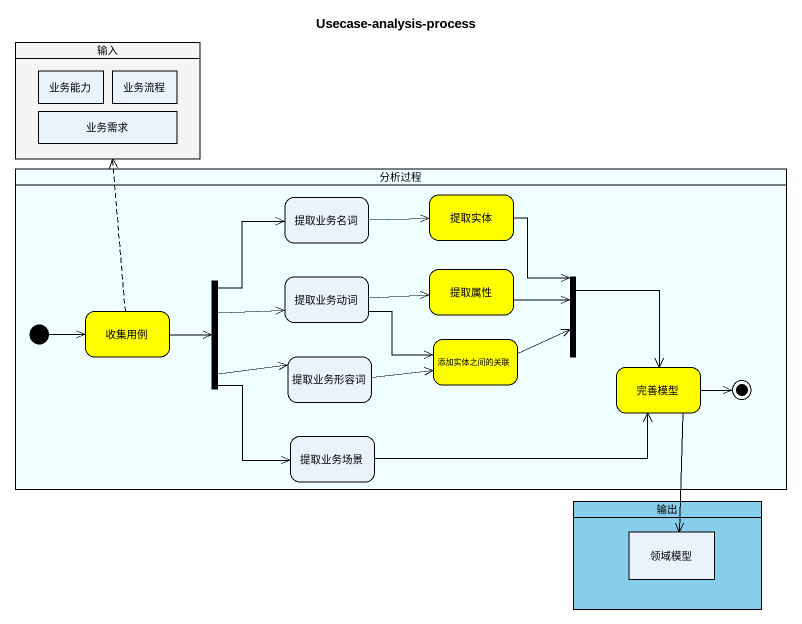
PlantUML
@startuml
title Usecase-analysis-process
hide empty description
state 输入 <<partition>> #F5F5F5 {
  state 业务能力 <<object>>
  state 业务流程 <<object>>
  state 业务需求 <<object>>
}
state 分析过程 <<partition>> #F0FFFF {
  state 提取业务名词
  state 提取实体 #FFFF00
  state fork1 <<fork>>
  state 提取业务动词
  state 提取属性 #FFFF00
  state fork2 <<join>>
  state 收集用例 #FFFF00
  state 添加实体之间的关联 #FFFF00
  state 提取业务形容词
  state 完善模型 #FFFF00
  state 提取业务场景
  [*] -right-> 收集用例
  完善模型 -right-> [*]
}
state 输出 <<partition>> #87CEEB {
  state 领域模型 <<object>>
}
提取业务名词 -right-> 提取实体
提取实体 --> fork2
fork1 -up-> 提取业务名词
fork1 -right-> 提取业务动词
fork1 -right-> 提取业务形容词
fork1 --> 提取业务场景
提取业务动词 -right-> 提取属性
提取业务动词 -right-> 添加实体之间的关联
提取属性 -right-> fork2
fork2 --> 完善模型
收集用例 -up[dashed]-> 输入
收集用例 -right-> fork1
添加实体之间的关联 -right-> fork2
提取业务形容词 -right-> 添加实体之间的关联
完善模型 --> 领域模型
提取业务场景 -right-> 完善模型
@enduml
